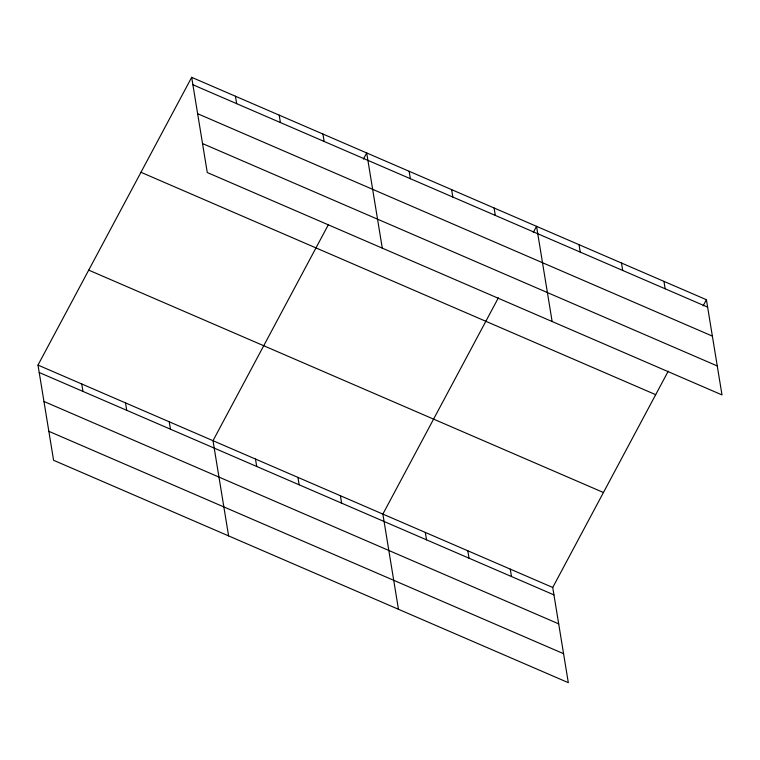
<?xml version="1.0" encoding="UTF-8"?>
<svg xmlns="http://www.w3.org/2000/svg" width="760" height="760" viewBox="0 0 760 760"><rect width="100%" height="100%" fill="white"/><g stroke="black" fill="none" stroke-linecap="round" stroke-linejoin="round"><path stroke-width="1.14" d="M668.239 371.184L552.729 587.471L568.318 682.67L53.589 460.284L38 365.085L191.681 77.33L706.41 299.716L722 394.915L207.271 172.53L191.681 77.33M328.519 224.418L213.009 440.695L228.598 535.895M363.413 159.068L366.69 152.941L382.28 248.14M498.38 297.806L382.869 514.083L398.459 609.283M533.273 232.456L536.55 226.328L552.14 321.527M703.142 305.843L706.41 299.716M192.898 84.749L707.626 307.135M197.638 113.715L712.367 336.101M202.521 143.564L717.26 365.949M140.961 172.292L655.7 394.677M88.711 270.123L603.45 492.508M38 365.085L552.729 587.471M39.216 372.505L553.945 594.88M43.956 401.47L558.686 623.856M48.849 431.319L563.578 653.695M663.945 281.371L665.161 288.781M621.481 263.017L622.697 270.437M579.015 244.672L580.231 252.092M494.086 207.983L495.301 215.403M451.62 189.639L452.837 197.049M510.264 569.116L511.48 576.536M409.155 171.285L410.372 178.704M467.799 550.772L469.015 558.192M425.334 532.428L426.55 539.847M322.933 134.035L324.149 141.455M279.186 115.14L280.402 122.55M340.404 495.738L341.62 503.148M297.939 477.384L299.155 484.804M235.429 96.235L236.645 103.654M255.474 459.04L256.69 466.459M169.252 421.791L170.468 429.21M125.505 402.885L126.72 410.305M81.747 383.99L82.963 391.4"/></g></svg>
